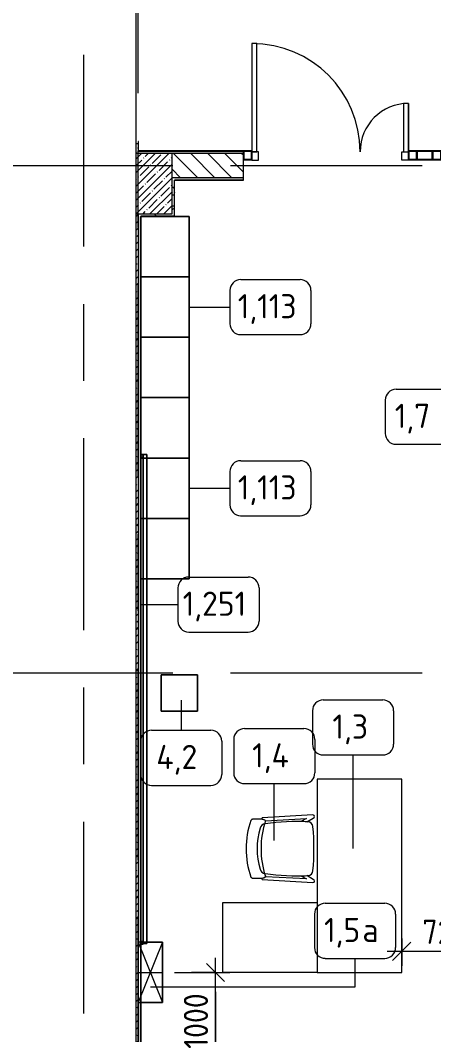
# Model space of a CAD drawing. Header units: millimetres. Extents: x 957 to 228198, y -8553 to 29000.
# Drawn here: x 27536 to 30956, y 605 to 9003 of the extents above; entities that cross this region are included whole.
import ezdxf

# ---------------------------------------------------------------- set-up
doc = ezdxf.new("R2010")
doc.units = ezdxf.units.MM
doc.linetypes.add('ADSK_Штрих_ш2 п1', pattern=[300, 200, -100])
doc.linetypes.add('Осевая', pattern=[3175, 635, -476.25, 1587.5, -476.25])
for name, color, linetype, lineweight in [('A-ANNO-DIMS', 7, 'Continuous', 9), ('A-ANNO-DIMS-100', 7, 'Continuous', 9), ('A-DETL', 7, 'Continuous', 9), ('A-DETL-1', 7, 'ADSK_Штрих_ш2 п1', 9), ('A-DETL-GENF', 7, 'Continuous', 9), ('A-GLAZ-CURT', 7, 'Continuous', 9), ('A-GLAZ-CURT-1', 7, 'Continuous', 25), ('A-GLAZ-CWMG', 7, 'Continuous', 9), ('A-GLAZ-CWMG-1', 7, 'Continuous', 25), ('A-WALL', 7, 'Continuous', 9), ('I-FURN-IDEN', 7, 'Continuous', 9), ('I-WALL', 7, 'Continuous', 9), ('S-COLS', 7, 'Continuous', 9), ('Оси', 7, 'Continuous', 9), ('Оси-2', 7, 'Осевая', 9)]:
    doc.layers.add(name, color=color, linetype=linetype, lineweight=lineweight)
for name, color, linetype, lineweight, true_color in [('A-DOOR-1', 7, 'Continuous', 9, 0xc0c0c0), ('A-WALL-1', 9, 'Continuous', 9, 0x808080), ('A-WALL-FNSH-1', 9, 'Continuous', 9, 0x808080), ('I-FURN-1', 9, 'Continuous', 9, 0x808080)]:
    doc.layers.add(name, color=color, linetype=linetype, lineweight=lineweight, true_color=true_color)
doc.styles.add('GOST Common_3', font='GOST_Common.ttf', dxfattribs={"height": 200})
doc.styles.add('ISOCPEUR_3', font='isocpeur.ttf', dxfattribs={"width": 0.9, "height": 200})
doc.dimstyles.new('ISO-2_0_0_9К_Средний_округл2', dxfattribs={"dimscale": 304.8, "dimtxt": 199.196235, "dimasz": 0.492126, "dimexe": 0.393701, "dimexo": 0, "dimgap": 0, "dimtad": 1, "dimdec": 0, "dimrnd": 10, "dimzin": 0, "dimdsep": 46, "dimtxsty": 'ISOCPEUR_3', "dimblk1": 'OBLIQUE', "dimblk2": 'OBLIQUE', "dimsah": 1, "dimcen": 0.09, "dimdle": 0.393701, "dimazin": 0, "dimtfac": 1, "dimtdec": 4, "dimtix": 1, "dimtmove": 1, "dimatfit": 3, "dimfxl": 1, "dimtvp": 1, "dimtolj": 1, "dimtzin": 0, "dimarcsym": 2})
doc.dimstyles.new('ISO-2_0_0_9К_Средний_округл2_1', dxfattribs={"dimscale": 304.8, "dimtxt": 199.196235, "dimasz": 0.492126, "dimexe": 0.393701, "dimexo": 0, "dimgap": 0, "dimtad": 1, "dimdec": 0, "dimrnd": 10, "dimzin": 0, "dimdsep": 46, "dimtxsty": 'ISOCPEUR_3', "dimblk1": 'OBLIQUE', "dimblk2": 'OBLIQUE', "dimsah": 1, "dimcen": 0.09, "dimdle": 0.393701, "dimazin": 0, "dimtfac": 1, "dimtdec": 4, "dimtix": 1, "dimtmove": 0, "dimatfit": 3, "dimfxl": 1, "dimtvp": 1, "dimtolj": 1, "dimtzin": 0, "dimarcsym": 2})
pattern_1 = [(0, (-10247.55, 0), (121.92, 30.48), [10.058, -81.382, 10.058, -81.382, -487.68]), (0, (-10247.55, 0), (121.92, 30.48), [-182.88, 10.058, -172.822, 10.058, -81.382, -213.36]), (0, (-10247.55, 0), (121.92, 30.48), [-457.2, 10.058, -50.902, 10.058, -142.342]), (120, (-10201.83, 15.24), (-87.356454, 90.345817), [10.058, -81.382, 10.058, -81.382, -487.68]), (120, (-10201.83, 15.24), (-87.356454, 90.345817), [-182.88, 10.058, -172.822, 10.058, -81.382, -213.36]), (120, (-10201.83, 15.24), (-87.356454, 90.345817), [-457.2, 10.058, -50.902, 10.058, -142.342]), (240, (-10186.59, 76.2), (-34.563546, -120.825817), [10.058, -81.382, 10.058, -81.382, -487.68]), (240, (-10186.59, 76.2), (-34.563546, -120.825817), [-182.88, 10.058, -172.822, 10.058, -81.382, -213.36]), (240, (-10186.59, 76.2), (-34.563546, -120.825817), [-457.2, 10.058, -50.902, 10.058, -142.342])]

# ---------------------------------------------------------------- blocks, each defined once
blk = doc.blocks.new('BSC_Колонна _Прямоугольная - 500х500-23286270-План расстановки мебели и оборудования 3 этажа в осях 12-23')
at = {"layer": 'S-COLS'}
h = blk.add_hatch(dxfattribs=at)
h.set_pattern_fill('FP_1', color=256, style=0, pattern_type=2)
h.set_pattern_definition([(45, (-38790, -7650), (-57.02463, 57.02463), []), (45, (-38732.975, -7650), (-57.02463, 57.02463), [100.806, -20.161, 3.353, -16.808])])
h.paths.add_polyline_path([(250, -250), (250, 250), (-47.3, 250), (-47.3, -250), (-30, -250)])
for p, q in [((250, 250), (-47.3, 250)), ((250, -250), (250, 250)), ((-47.3, -250), (250, -250))]:
    blk.add_line(p, q, dxfattribs=at)
blk = doc.blocks.new('Chair_1 noor 78578 - 1_4-25422005-План расстановки мебели и оборудования 3 этажа в осях 12-23')
at = {"layer": 'I-FURN-1'}
for p, q in [((-130.5, 405.7), (-130.5, 344.8)), ((359.1, 344.8), (359.1, 405.7)), ((-141.2, 329.7), (-165.1, -92)), ((-136.5, -37.1), (-117.3, 302)), ((345.9, 302), (365.1, -37.1)), ((393.7, -92), (369.8, 329.7)), ((-110.2, 8.6), (-136.5, -37.1)), ((365.1, -37.1), (338.8, 8.6)), ((-139.7, -93.5), (-108.8, -39.9)), ((337.4, -39.9), (368.3, -93.5))]:
    blk.add_line(p, q, dxfattribs=at)
for centre, radius, start, end in [((114.3, -271.9), 732.8, 71.31737, 108.68328), ((-37.4, 344.8), 93.1, 180, 204.98637), ((114.3, -408), 746, 71.94453, 107.82764), ((-41.4, 297.5), 50.8, 106.17353, 171.9659), ((114.3, -239.2), 609.6, 73.82647, 106.17353), ((270, 297.5), 50.8, 8.0341, 73.82647), ((266, 344.8), 93.1, 334.47697, 360), ((114.3, -279.3), 660.4, 111.69998, 112.75632), ((-37.4, 344.8), 93.1, 186.47848, 204.98637), ((-116, 308.2), 6.35, 204.98637, 258.40915), ((-116, 308.2), 6.35, 204.98637, 287.82764), ((1798.9, 37.7), 1909.3, 171.9659, 182.62606), ((-1570.3, 37.7), 1909.3, 357.37394, 8.0341), ((344.3, 307.4), 6.35, 281.41858, 334.47697), ((344.6, 308.2), 6.35, 281.59085, 335.01363), ((266, 344.8), 93.1, 335.01363, 353.52152), ((114.3, -279.3), 660.4, 67.24368, 68.30002), ((1798.9, 37.7), 1909.3, 180.87613, 182.33066), ((-1570.3, 37.7), 1909.3, 357.66934, 359.12387), ((-64, -47.7), 44.5, 182.62606, 265.09121), ((292.6, -47.7), 44.4, 275.93956, 357.37394), ((-152.4, -92.7), 12.7, 176.75, 356.75), ((114.8, 2033.8), 2133.6, 265.09121, 274.90442), ((381, -92.7), 12.7, 183.25, 3.25)]:
    blk.add_arc(centre, radius, start, end, dxfattribs=at)
for points in [[(-120.4, 422.3), (-122, 420.8), (-124.7, 417.8), (-127.8, 413.5), (-129.8, 409.4), (-130.4, 406.9), (-130.5, 405.7)], [(359.1, 405.7), (359, 406.9), (358.4, 409.4), (356.4, 413.5), (353.3, 417.8), (350.6, 420.8), (349, 422.3)]]:
    blk.add_open_spline(points, degree=3, dxfattribs=at)
blk = doc.blocks.new('Стол базовый прямоугольный - 1_3-25460678-План расстановки мебели и оборудования 3 этажа в осях 12-23')
at = {"layer": 'I-FURN-1'}
for p, q in [((800, 350), (-800, 350)), ((-800, 350), (-800, -350)), ((800, -350), (800, 350)), ((-800, -350), (800, -350))]:
    blk.add_line(p, q, dxfattribs=at)
blk = doc.blocks.new('Шкаф параметрический - 1_5а-25565868-План расстановки мебели и оборудования 3 этажа в осях 12-23')
at = {"layer": 'I-FURN-1'}
for p, q in [((0, 0), (500, 200)), ((0, 200), (500, 0)), ((500, 200), (0, 200)), ((0, 200), (0, 41.7)), ((0, 70.7), (0, 200)), ((0, 200), (500, 200)), ((500, 0), (500, 200)), ((500, 200), (500, 20.7)), ((0, 41.7), (0, 70.7)), ((0, 41.7), (0, 21.7)), ((0, 21.7), (0, 41.7)), ((0, 21.7), (0, 0)), ((0, 0), (500, 0))]:
    blk.add_line(p, q, dxfattribs=at)
blk = doc.blocks.new('Зеркало обычное - Доска-V190-План расстановки мебели и оборудования 3 этажа в осях 12-23')
at = {"layer": 'I-FURN-1'}
for p, q in [((2025, 60), (-2025, 60)), ((-2025, 60), (-2025, 40)), ((-2025, 40), (-2025, 60)), ((-2025, 60), (-2010.2, 60)), ((-2025, 40), (2025, 40)), ((-2010.2, 40), (-2025, 40)), ((-2010.2, 60), (-2005, 60)), ((-2005, 40), (-2010.2, 40)), ((2005, 60), (-2005, 60)), ((-2005, 60), (-2005, 40)), ((-2005, 40), (-2005, 60)), ((-2005, 60), (2005, 60)), ((-2005, 60), (2005, 60)), ((2005, 60), (-2005, 60)), ((-2005, 60), (2005, 60)), ((-2005, 40), (-2005, 60)), ((-2005, 40), (-2005, 60)), ((-2005, 40), (2005, 40)), ((2005, 40), (-2005, 40)), ((2005, 40), (-2005, 40)), ((-2005, 40), (2005, 40)), ((2005, 40), (-2005, 40)), ((2005, 40), (2005, 60)), ((2005, 60), (2005, 40)), ((2005, 60), (2025, 60)), ((2005, 60), (2005, 40)), ((2005, 40), (2005, 60)), ((2025, 40), (2005, 40)), ((2025, 40), (2025, 60)), ((2025, 60), (2025, 40))]:
    blk.add_line(p, q, dxfattribs=at)
blk = doc.blocks.new('1_113 тумба - 1_113 тумба-31126920-План расстановки мебели и оборудования 3 этажа в осях 12-23')
at = {"layer": 'I-FURN-1'}
for p, q in [((-400, 1500), (0, 1500)), ((-400, 0), (-400, 1500)), ((0, 1500), (-400, 1500)), ((-400, 1500), (-400, 1000)), ((-400, 1000), (-400, 1500)), ((-400, 1500), (0, 1500)), ((0, 1500), (0, 0)), ((0, 1000), (0, 1500)), ((0, 1500), (0, 1000)), ((0, 1000), (-400, 1000)), ((-400, 1000), (-400, 500)), ((-400, 500), (-400, 1000)), ((-400, 1000), (0, 1000)), ((-400, 1000), (0, 1000)), ((0, 1000), (-400, 1000)), ((0, 500), (0, 1000)), ((0, 1000), (0, 500)), ((-400, 500), (0, 500)), ((0, 500), (-400, 500)), ((0, 500), (-400, 500)), ((-400, 500), (-400, 0)), ((-400, 0), (-400, 500)), ((-400, 500), (0, 500)), ((0, 0), (0, 500)), ((0, 500), (0, 0)), ((0, 0), (-400, 0)), ((-400, 0), (0, 0)), ((0, 0), (-400, 0))]:
    blk.add_line(p, q, dxfattribs=at)
blk = doc.blocks.new('1_113 тумба - 1_113 тумба-V214-План расстановки мебели и оборудования 3 этажа в осях 12-23')
at = {"layer": 'I-FURN-1'}
for p, q in [((-400, 1500), (0, 1500)), ((-400, 1030.3), (-400, 1500)), ((0, 1500), (-400, 1500)), ((-400, 1500), (-400, 1026.5)), ((-400, 1030.3), (-400, 1500)), ((-400, 1500), (0, 1500)), ((0, 1500), (0, 0)), ((0, 1000), (0, 1500)), ((0, 1500), (0, 1000)), ((-400, 1026.5), (-400, 1030.3)), ((-400, 1026.5), (-400, 1030.3)), ((-400, 1006.5), (-400, 1026.5)), ((-400, 1026.5), (-400, 1006.5)), ((-400, 1006.5), (-400, 1026.5)), ((-400, 0), (-400, 1006.5)), ((-400, 1006.5), (-400, 1000)), ((-400, 1000), (-400, 1006.5)), ((-380.2, 1000), (-400, 1000)), ((-400, 1000), (-400, 500)), ((-400, 500), (-400, 1000)), ((-400, 1000), (-380.2, 1000)), ((-400, 1000), (-380.2, 1000)), ((-380.2, 1000), (-400, 1000)), ((0, 1000), (-380.2, 1000)), ((-380.2, 1000), (-351.2, 1000)), ((-380.2, 1000), (0, 1000)), ((-351.2, 1000), (-380.2, 1000)), ((-351.2, 1000), (0, 1000)), ((0, 1000), (-351.2, 1000)), ((0, 500), (0, 1000)), ((0, 1000), (0, 500)), ((-400, 500), (-380.2, 500)), ((-380.2, 500), (-400, 500)), ((-380.2, 500), (-400, 500)), ((-400, 500), (-400, 0)), ((-400, 0), (-400, 500)), ((-400, 500), (-380.2, 500)), ((-380.2, 500), (0, 500)), ((-351.2, 500), (-380.2, 500)), ((0, 500), (-380.2, 500)), ((-380.2, 500), (-351.2, 500)), ((0, 500), (-351.2, 500)), ((-351.2, 500), (0, 500)), ((0, 0), (0, 500)), ((0, 500), (0, 0)), ((-380.2, 0), (-400, 0)), ((-400, 0), (-380.2, 0)), ((-380.2, 0), (-400, 0)), ((-351.2, 0), (-380.2, 0)), ((-380.2, 0), (0, 0)), ((-351.2, 0), (-380.2, 0)), ((0, 0), (-351.2, 0)), ((0, 0), (-351.2, 0))]:
    blk.add_line(p, q, dxfattribs=at)
blk = doc.blocks.new('Дверь_Витражная_остекление_ - ДВН_ДАО_Главный вход_1200 в свету-31742133-План расстановки мебели и оборудования 3 этажа в осях 12-23')
at = {"layer": 'A-DETL-GENF'}
for p, q in [((-607.5, 925), (-647.5, 925)), ((-647.5, 925), (-647.5, 35)), ((-607.5, 30), (-607.5, 925)), ((647.5, 430), (607.5, 430)), ((607.5, 430), (607.5, 30)), ((647.5, 35), (647.5, 430)), ((-647.5, 30), (-607.5, 30)), ((-592.5, 30), (-647.5, 30)), ((-592.5, -40), (-592.5, 30)), ((592.5, -40), (592.5, 30)), ((592.5, 30), (647.5, 30)), ((607.5, 30), (647.5, 30)), ((-647.5, -35), (-647.5, -40)), ((-647.5, -40), (-592.5, -40)), ((647.5, -40), (592.5, -40)), ((647.5, -35), (647.5, -40))]:
    blk.add_line(p, q, dxfattribs=at)
at = {"layer": 'A-DOOR-1'}
for p, q in [((-647.5, 925), (-647.5, 35)), ((647.5, 430), (647.5, 35))]:
    blk.add_line(p, q, dxfattribs=at)
for centre, radius, start, end in [((-647.5, 30), 895, 360, 90), ((647.5, 30), 400, 90, 180)]:
    blk.add_arc(centre, radius, start, end, dxfattribs=at)
blk = doc.blocks.new('Системная панель - Стемалит - 40мм-32257327-План расстановки мебели и оборудования 3 этажа в осях 12-23')
at = {"layer": 'A-GLAZ-CURT-1'}
for p, q in [((65, 35), (-65, 35)), ((-65, 35), (-65, -35)), ((65, -35), (65, 35)), ((-65, -35), (65, -35))]:
    blk.add_line(p, q, dxfattribs=at)
blk = doc.blocks.new('Прямоугольный импост - 50 x 70 мм-31687886-План расстановки мебели и оборудования 3 этажа в осях 12-23')
at = {"layer": 'A-GLAZ-CWMG-1'}
for p, q in [((-35, 35), (35, 35)), ((-35, -35), (-35, 35)), ((35, 35), (35, -35)), ((35, -35), (-35, -35))]:
    blk.add_line(p, q, dxfattribs=at)
blk = doc.blocks.new('Прямоугольный импост - 50 x 70 мм-31701779-План расстановки мебели и оборудования 3 этажа в осях 12-23')
at = {"layer": 'A-GLAZ-CWMG-1'}
for p, q in [((0, 35), (-70, 35)), ((-70, 35), (-70, -35)), ((0, -35), (0, 35)), ((-70, -35), (0, -35))]:
    blk.add_line(p, q, dxfattribs=at)
blk = doc.blocks.new('Прямоугольный импост - 50 x 70 мм-31702100-План расстановки мебели и оборудования 3 этажа в осях 12-23')
at = {"layer": 'A-GLAZ-CWMG-1'}
for p, q in [((-35, 35), (35, 35)), ((-35, -35), (-35, 35)), ((35, 35), (35, -35)), ((35, -35), (-35, -35))]:
    blk.add_line(p, q, dxfattribs=at)
blk = doc.blocks.new('DET_L_Линия разрыва - М100-30654842-План расстановки мебели и оборудования 3 этажа в осях 12-23')
at = {"layer": 'A-DETL-GENF'}
blk.add_line((24072.3, 0), (12339.9, 0), dxfattribs=at)
blk = doc.blocks.new('Марка_Мебель - В прямоуг_Balcon_Марка-25523697-План расстановки мебели и оборудования 3 этажа в осях 12-23')
at = {"layer": 'I-FURN-IDEN'}
for p, q in [((-2.455, 2.278), (2.455, 2.278)), ((-3.355, 1.378), (-3.355, -1.384)), ((3.355, 1.378), (3.355, -1.378)), ((-2.461, -2.278), (2.455, -2.278))]:
    blk.add_line(p, q, dxfattribs=at)
for centre, radius, start, end in [((-2.455, 1.378), 0.9, 90, 180), ((2.455, 1.378), 0.9, 0, 90), ((-2.461, -1.384), 0.893, 180, 270), ((2.455, -1.378), 0.9, 270, 0)]:
    blk.add_arc(centre, radius, start, end, dxfattribs=at)
blk = doc.blocks.new('DIMBLOCK1-План расстановки мебели и оборудования 3 этажа в осях 12-23')
at = {"layer": 'A-ANNO-DIMS-100', "lineweight": 20}
for p, q in [((29150.6, 1120), (29075.6, 1195)), ((29150.6, 1120), (29225.6, 1045)), ((29150.6, 120), (29075.6, 195)), ((29150.6, 120), (29225.6, 45))]:
    blk.add_line(p, q, dxfattribs=at)
at = {"layer": 'A-ANNO-DIMS-100'}
for p, q in [((29150.6, 0), (29150.6, 1240)), ((28951.8, 1120), (29270.6, 1120)), ((29150.6, 1120), (28951.8, 1120)), ((29150.6, 958.7), (29150.6, 387.5)), ((29150.6, 387.5), (29150.6, 620)), ((29044.5, 120), (29270.6, 120)), ((29150.6, 120), (29044.5, 120))]:
    blk.add_line(p, q, dxfattribs=at)
at = {"layer": 'A-ANNO-DIMS-100', "color": 0, "insert": (28889.3, 487.5), "char_height": 200, "width": 565.411, "attachment_point": 1, "rotation": 90, "line_spacing_factor": 1.149209, "style": 'ISOCPEUR_3'}
blk.add_mtext('1000', dxfattribs=at)
blk = doc.blocks.new('_Oblique')
at = {"color": 0, "linetype": 'ByBlock', "lineweight": -2}
blk.add_line((-0.5, -0.5), (0.5, 0.5), dxfattribs=at)
blk = doc.blocks.new('DIMBLOCK9-План расстановки мебели и оборудования 3 этажа в осях 12-23')
at = {"layer": 'A-ANNO-DIMS-100'}
for p, q in [((30691.6, 1401.1), (30691.6, 1175.1)), ((30691.6, 1295.1), (30691.6, 1401.1)), ((31411.8, 1401.1), (31411.8, 1175.1)), ((31411.8, 1295.1), (31411.8, 1401.1)), ((30571.6, 1295.1), (31531.8, 1295.1))]:
    blk.add_line(p, q, dxfattribs=at)
at = {"layer": 'A-ANNO-DIMS-100', "lineweight": 20}
for p, q in [((30691.6, 1295.1), (30766.6, 1370.1)), ((31411.8, 1295.1), (31486.8, 1370.1)), ((30691.6, 1295.1), (30616.6, 1220.1)), ((31411.8, 1295.1), (31336.8, 1220.1))]:
    blk.add_line(p, q, dxfattribs=at)
at = {"layer": 'A-ANNO-DIMS-100', "color": 0, "insert": (30862.1, 1556.4), "char_height": 200, "width": 455.087, "attachment_point": 1, "line_spacing_factor": 1.149209, "style": 'ISOCPEUR_3'}
blk.add_mtext('720', dxfattribs=at)

msp = doc.modelspace()

# ---------------------------------------------------------------- hatches: boundary and pattern name
at = {"layer": 'I-WALL'}
h = msp.add_hatch(dxfattribs=at)
h.set_pattern_fill('FP_68', color=256, style=0, pattern_type=2)
h.set_pattern_definition(pattern_1)
h.paths.add_polyline_path([(28512.4, 7900), (28512.4, 7980), (28495.1, 7980), (28495.1, 7900)])
h.paths.add_polyline_path([(28512.4, 10130), (28512.4, 10230), (28495.1, 10230), (28495.1, 10130)])
h = msp.add_hatch(dxfattribs=at)
h.set_pattern_fill('FP_68', color=256, style=0, pattern_type=2)
h.set_pattern_definition(pattern_1)
h.paths.add_polyline_path([(61472.4, 7900), (62002.4, 7900), (62002.4, 7908), (62057.4, 7908), (62057.4, 7920), (61412.4, 7920), (61412.4, 7908), (61442.4, 7908), (61442.4, 7900)])
h.paths.add_polyline_path([(60072.4, 7900), (60432.4, 7900), (60432.4, 7908), (60462.4, 7908), (60462.4, 7920), (59112.4, 7920), (59112.4, 7908), (59142.4, 7908), (59142.4, 7900), (60019.2, 7900)])
h.paths.add_polyline_path([(63852.4, 7900), (63852.4, 7920), (63457.4, 7920), (63457.4, 7908), (63512.4, 7908), (63512.4, 7900), (63846.7, 7900)])
h.paths.add_polyline_path([(57112.8, 7900), (57982.4, 7900), (57982.4, 7908), (58012.4, 7908), (58012.4, 7920), (56612.4, 7920), (56612.4, 7908), (56642.4, 7908), (56642.4, 7900), (56932.4, 7900)])
h.paths.add_polyline_path([(55382.4, 7900), (55632.4, 7900), (55632.4, 7908), (55662.4, 7908), (55662.4, 7920), (50222.4, 7920), (50222.4, 7900), (55162.4, 7900)])
h.paths.add_polyline_path([(46682.4, 7900), (47722.4, 7900), (47722.4, 7920), (40612.4, 7920), (40612.4, 7900), (46662.4, 7900)])
h.paths.add_polyline_path([(36062.4, 7900), (38112.4, 7900), (38112.4, 7920), (31882.4, 7920), (31882.4, 7900), (35982.4, 7900)])
h.paths.add_polyline_path([(29382.4, 7900), (29382.4, 7920), (28512.4, 7920), (28512.4, 7900), (28812.4, 7900)])
h = msp.add_hatch(dxfattribs=at)
h.set_pattern_fill('FP_21', color=256, style=0, pattern_type=2)
h.set_pattern_definition([(135, (-10247.55, 0), (-70.71068, -70.71068), [])])
h.paths.add_polyline_path([(32662.4, 7700), (32662.4, 7900), (31882.4, 7900), (31882.4, 7700), (32642.4, 7700)])
h.paths.add_polyline_path([(29382.4, 7700), (29382.4, 7900), (28792.4, 7900), (28792.4, 7700), (28812.4, 7700)])
h = msp.add_hatch(dxfattribs=at)
h.set_pattern_fill('FP_68', color=256, style=0, pattern_type=2)
h.set_pattern_definition(pattern_1)
h.paths.add_polyline_path([(28812.4, 7380), (28812.4, 7700), (28792.4, 7700), (28792.4, 7380)])
h = msp.add_hatch(dxfattribs=at)
h.set_pattern_fill('FP_68', color=256, style=0, pattern_type=2)
h.set_pattern_definition(pattern_1)
h.paths.add_polyline_path([(32632.4, 7680), (32642.4, 7680), (32642.4, 7700), (31882.4, 7700), (31882.4, 7680)])
h.paths.add_polyline_path([(28813.4, 7680), (29382.4, 7680), (29382.4, 7700), (28812.4, 7700), (28812.4, 7680)])
h = msp.add_hatch(dxfattribs=at)
h.set_pattern_fill('FP_17', color=256, style=0, pattern_type=2)
h.set_pattern_definition([(45, (-10247.55, 0), (-57.02463, 57.02463), []), (45, (-10190.526, 0), (-57.02463, 57.02463), [100.806, -20.161, 3.353, -16.808])])
h.paths.add_polyline_path([(28512.4, 400), (28512.4, 7400), (28495.1, 7400), (28495.1, 400)])
h = msp.add_hatch(dxfattribs=at)
h.set_pattern_fill('FP_68', color=256, style=0, pattern_type=2)
h.set_pattern_definition(pattern_1)
h.paths.add_polyline_path([(28532.4, 7380), (28792.4, 7380), (28792.4, 7400), (28512.4, 7400), (28512.4, 7380), (28527.1, 7380)])
h = msp.add_hatch(dxfattribs=at)
h.set_pattern_fill('FP_68', color=256, style=0, pattern_type=2)
h.set_pattern_definition(pattern_1)
h.paths.add_polyline_path([(28520, 400), (28532.4, 400), (28532.4, 870), (28512.4, 870), (28512.4, 400), (28519.1, 400)])
h.paths.add_polyline_path([(28529.7, 1370), (28532.4, 1370), (28532.4, 7380), (28512.4, 7380), (28512.4, 1370)])

# ---------------------------------------------------------------- linework, layer by layer
at = {"layer": 'A-DETL'}
for p, q in [((29211.6, 1700), (29991.6, 1700)), ((29211.6, 1120), (29211.6, 1700)), ((29991.6, 1700), (29991.6, 1120)), ((29991.6, 1120), (29211.6, 1120))]:
    msp.add_line(p, q, dxfattribs=at)
at = {"layer": 'A-DETL-1'}
msp.add_line((28511.8, 1120), (28951.8, 1120), dxfattribs=at)
at = {"layer": 'A-WALL'}
for p, q in [((28512.4, 7920), (29382.4, 7920)), ((29382.4, 7900), (28792.4, 7900)), ((29382.4, 7700), (28792.4, 7700)), ((28812.4, 7380), (28812.4, 7680)), ((29382.4, 7680), (28812.4, 7680)), ((28813.4, 7680), (28813.4, 7679)), ((28512.4, 7400), (28512.4, 400)), ((28532.4, 7380), (28532.4, 420)), ((28812.4, 7380), (28532.4, 7380))]:
    msp.add_line(p, q, dxfattribs=at)
at = {"layer": 'A-WALL-1'}
for p, q in [((28512.4, 7980), (28495.1, 7980)), ((29382.4, 7680), (29382.4, 7920))]:
    msp.add_line(p, q, dxfattribs=at)
at = {"layer": 'A-WALL-FNSH-1'}
for p, q in [((28512.4, 8000), (28512.4, 7920)), ((28513.4, 8000), (28512.4, 8000)), ((28513.4, 7921), (28513.4, 8000)), ((29382.4, 7921), (28513.4, 7921)), ((29382.4, 7920), (29382.4, 7921)), ((28813.4, 7379), (28813.4, 7679)), ((28813.4, 7679), (29382.4, 7679)), ((29382.4, 7679), (29382.4, 7680)), ((28533.4, 421), (28533.4, 7379)), ((28533.4, 7379), (28813.4, 7379))]:
    msp.add_line(p, q, dxfattribs=at)
at = {"layer": 'I-FURN-1'}
for p, q in [((28533.7, 5409), (28532.4, 5409)), ((28532.4, 5409), (28533.7, 5409)), ((28582.4, 5409), (28533.7, 5409)), ((28533.7, 5409), (28582.4, 5409)), ((28582.4, 4378.8), (28582.4, 5409)), ((28582.4, 5409), (28582.4, 4378.8)), ((28582.4, 1370), (28582.4, 4378.8)), ((28582.4, 4378.8), (28582.4, 1370)), ((29002.2, 3583.1), (28702.2, 3583.1)), ((28702.2, 3583.1), (28702.2, 3283.1)), ((28702.2, 3283.1), (28702.2, 3583.1)), ((28702.2, 3583.1), (29002.2, 3583.1)), ((29002.2, 3283.1), (29002.2, 3583.1)), ((29002.2, 3583.1), (29002.2, 3283.1)), ((28702.2, 3283.1), (29002.2, 3283.1)), ((29002.2, 3283.1), (28702.2, 3283.1)), ((28533.4, 1359), (28553.4, 1359)), ((28553.4, 1359), (28533.4, 1359)), ((28553.4, 1359), (28582.4, 1359)), ((28582.4, 1359), (28553.4, 1359)), ((28582.4, 1359), (28582.4, 1370)), ((28582.4, 1370), (28582.4, 1359))]:
    msp.add_line(p, q, dxfattribs=at)
at = {"layer": 'I-FURN-IDEN'}
for p, q in [((28933.7, 6628.8), (29269.8, 6628.8)), ((28933.7, 5128.8), (29269.8, 5128.8)), ((28541.1, 4165.8), (28840.1, 4165.8)), ((28868.1, 3373.7), (28868.1, 3124.7)), ((30288.7, 2146.8), (30288.7, 2921)), ((29637.8, 2211.2), (29637.8, 2683.1)), ((30305.3, 999.7), (30305.3, 1237)), ((28614, 999.7), (30305.3, 999.7))]:
    msp.add_line(p, q, dxfattribs=at)
at = {"layer": 'Оси'}
for p, q in [((25663.2, 7800), (28163.2, 7800)), ((25663.2, 3600), (28163.2, 3600)), ((28512.4, -1561.5), (28512.4, 938.5))]:
    msp.add_line(p, q, dxfattribs=at)
at = {"layer": 'Оси-2'}
for p, q in [((28512.4, 938.5), (28512.4, 24850)), ((28062.4, -331.5), (28062.4, 21277.7)), ((28163.2, 7800), (72002.4, 7800)), ((28163.2, 3600), (72002.4, 3600))]:
    msp.add_line(p, q, dxfattribs=at)

# ---------------------------------------------------------------- block references
at = {"layer": 'A-DETL-GENF', "rotation": 270.0000000000003}
msp.add_blockref('DET_L_Линия разрыва - М100-30654842-План расстановки мебели и оборудования 3 этажа в осях 12-23', (28495.1, 23799.7), dxfattribs=at)
at = {"layer": 'A-DOOR-1'}
msp.add_blockref('Дверь_Витражная_остекление_ - ДВН_ДАО_Главный вход_1200 в свету-31742133-План расстановки мебели и оборудования 3 этажа в осях 12-23', (30099.9, 7885), dxfattribs=at)
at = {"layer": 'A-GLAZ-CURT'}
msp.add_blockref('Системная панель - Стемалит - 40мм-32257327-План расстановки мебели и оборудования 3 этажа в осях 12-23', (30882.4, 7885), dxfattribs=at)
at = {"layer": 'A-GLAZ-CWMG', "rotation": 180}
msp.add_blockref('Прямоугольный импост - 50 x 70 мм-31701779-План расстановки мебели и оборудования 3 этажа в осях 12-23', (29382.4, 7885), dxfattribs=at)
at = {"layer": 'A-GLAZ-CWMG', "extrusion": (0, 0, -1), "rotation": 180}
for name, p in [('Прямоугольный импост - 50 x 70 мм-31687886-План расстановки мебели и оборудования 3 этажа в осях 12-23', (-30782.4, 7885)), ('Прямоугольный импост - 50 x 70 мм-31702100-План расстановки мебели и оборудования 3 этажа в осях 12-23', (-30982.4, 7885))]:
    msp.add_blockref(name, p, dxfattribs=at)
at = {"layer": 'I-FURN-1'}
for name, p in [('1_113 тумба - 1_113 тумба-31126920-План расстановки мебели и оборудования 3 этажа в осях 12-23', (28933.7, 5878.8)), ('1_113 тумба - 1_113 тумба-V214-План расстановки мебели и оборудования 3 этажа в осях 12-23', (28933.7, 4378.8))]:
    msp.add_blockref(name, p, dxfattribs=at)
for name, p, rotation in [('Зеркало обычное - Доска-V190-План расстановки мебели и оборудования 3 этажа в осях 12-23', (28593.4, 3380.2), 90.00000000000017), ('Стол базовый прямоугольный - 1_3-25460678-План расстановки мебели и оборудования 3 этажа в осях 12-23', (30341.6, 1920), 270.0000000000001), ('Chair_1 noor 78578 - 1_4-25422005-План расстановки мебели и оборудования 3 этажа в осях 12-23', (29865.7, 2030.3), 90), ('Шкаф параметрический - 1_5а-25565868-План расстановки мебели и оборудования 3 этажа в осях 12-23', (28511.8, 1370), 269.9999999999998)]:
    msp.add_blockref(name, p, dxfattribs=dict(at, rotation=rotation))
at = {"layer": 'I-FURN-IDEN', "xscale": 99.99999999999993, "yscale": 99.99999999999993, "zscale": 99.99999999999993}
for p in [(29605.3, 6628.8), (30890.4, 5720.9), (29605.3, 5128.8), (29175.6, 4165.8), (30288.7, 3148.7), (28868.1, 2896.9), (29637.8, 2910.9), (30305.3, 1464.7)]:
    msp.add_blockref('Марка_Мебель - В прямоуг_Balcon_Марка-25523697-План расстановки мебели и оборудования 3 этажа в осях 12-23', p, dxfattribs=at)
at = {"layer": 'S-COLS'}
msp.add_blockref('BSC_Колонна _Прямоугольная - 500х500-23286270-План расстановки мебели и оборудования 3 этажа в осях 12-23', (28542.4, 7650), dxfattribs=at)

# ---------------------------------------------------------------- texts
at = {"layer": 'I-FURN-IDEN', "char_height": 200, "attachment_point": 1, "style": 'GOST Common_3'}
for s, insert, width in [('1,113', (29335.8, 6735.8), 617.299), ('1,7', (30633.9, 5828), 384.81), ('1,113', (29335.8, 5235.8), 617.299), ('1,251', (28879.6, 4272.9), 681.434), ('1,3', (30118.7, 3255.8), 376.793), ('4,2', (28661.6, 3004), 464.979), ('1,4', (29454.3, 3017.9), 408.861), ('1,5', (30048.8, 1571.8), 384.81), ('\\fGOST Common|b0|i0|c204|p34|;а', (30366.3, 1571.8), 200.422)]:
    msp.add_mtext(s, dxfattribs=dict(at, insert=insert, width=width))

# ---------------------------------------------------------------- dimensions: what is measured, and where the dimension line sits
at = {"layer": 'A-ANNO-DIMS'}
dim = msp.add_linear_dim(base=(31411.8, 1295.1), p1=(30691.6, 1401.1), p2=(31411.8, 1401.1), dimstyle='ISO-2_0_0_9К_Средний_округл2_1', override={"dimpost": '<>', "dimfxl": 720.119097}, dxfattribs=at)
dim.commit()
dim.dimension.update_dxf_attribs({"geometry": 'DIMBLOCK9-План расстановки мебели и оборудования 3 этажа в осях 12-23', "text_midpoint": (31051.7, 1395.1)})
dim = msp.add_linear_dim(base=(29150.6, 1120), p1=(29044.5, 120), p2=(28951.8, 1120), angle=90, dimstyle='ISO-2_0_0_9К_Средний_округл2', override={"dimpost": '<>', "dimfxl": 1004.290715}, dxfattribs=at)
dim.commit()
dim.dimension.update_dxf_attribs({"geometry": 'DIMBLOCK1-План расстановки мебели и оборудования 3 этажа в осях 12-23', "text_midpoint": (29022.6, 770.2), "dimtype": 160, "text_rotation": 90})

doc.saveas('drawing.dxf')
